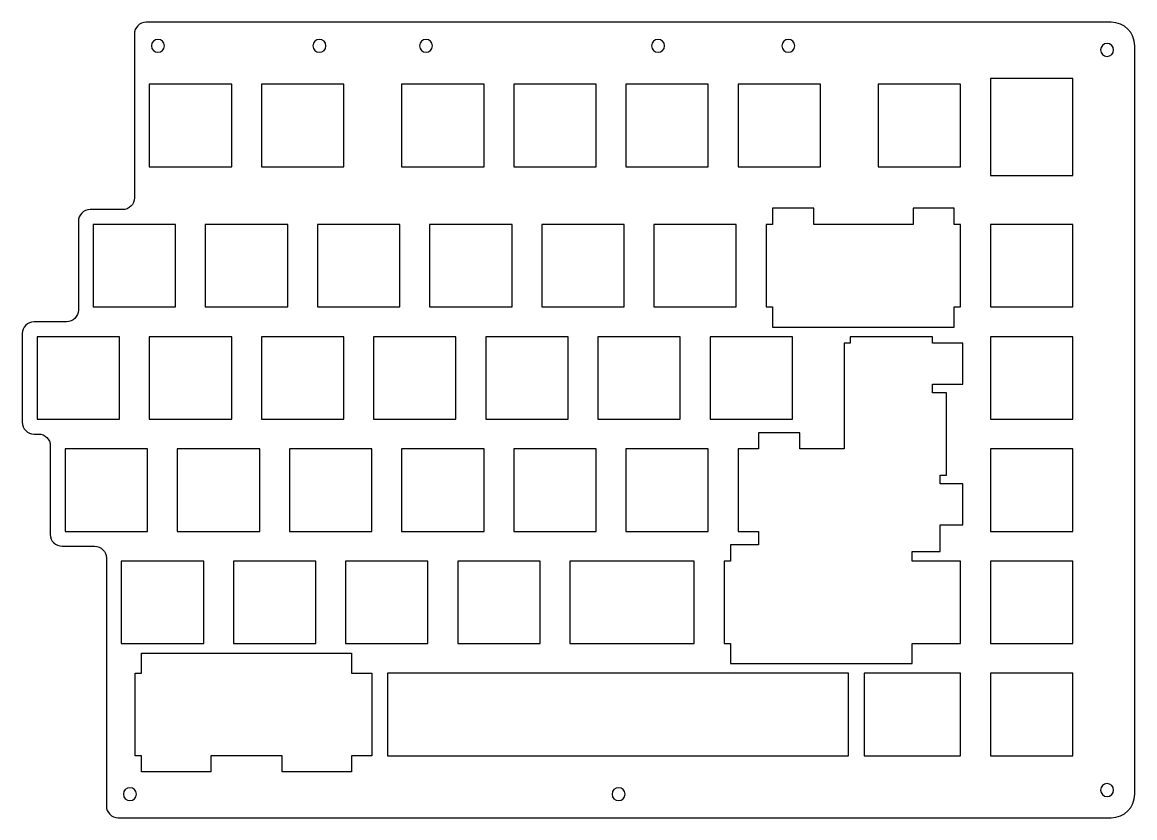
# Model space of a CAD drawing. Header units: inches. Extents: x 55 to 244, y 82 to 217.
import ezdxf

# ---------------------------------------------------------------- set-up
doc = ezdxf.new("R2010")
doc.units = ezdxf.units.IN
doc.header["$MEASUREMENT"] = 0
doc.layers.add('Layer 1', color=7, linetype='Continuous')

# ---------------------------------------------------------------- blocks, each defined once
blk = doc.blocks.new('block 2')
at = {"layer": 'Layer 1', "color": 195, "lineweight": 25, "true_color": 0x794d9e}
blk.add_open_spline([(69.73, 84.4), (69.73, 84.4), (69.73, 126.5), (69.73, 126.5), (69.73, 127.6), (68.84, 128.5), (67.73, 128.5), (67.73, 128.5), (62.21, 128.5), (62.21, 128.5), (61.1, 128.5), (60.21, 129.39), (60.21, 130.5), (60.21, 130.5), (60.21, 145.55), (60.21, 145.55), (60.21, 146.65), (59.31, 147.55), (58.21, 147.55), (58.21, 147.55), (57.44, 147.55), (57.44, 147.55), (56.34, 147.55), (55.44, 148.44), (55.44, 149.55), (55.44, 149.55), (55.44, 164.6), (55.44, 164.6), (55.44, 165.7), (56.34, 166.6), (57.44, 166.6), (57.44, 166.6), (62.97, 166.6), (62.97, 166.6), (64.07, 166.6), (64.97, 167.49), (64.97, 168.6), (64.97, 168.6), (64.97, 183.65), (64.97, 183.65), (64.97, 184.75), (65.86, 185.65), (66.97, 185.65), (66.97, 185.65), (72.49, 185.65), (72.49, 185.65), (73.6, 185.65), (74.49, 186.54), (74.49, 187.65), (74.49, 187.65), (74.49, 215.46), (74.49, 215.46), (74.49, 216.57), (75.39, 217.46), (76.49, 217.46), (76.49, 217.46), (240.42, 217.46), (240.42, 217.46), (242.63, 217.46), (244.42, 215.67), (244.42, 213.46), (244.42, 213.46), (244.42, 86.4), (244.42, 86.4), (244.42, 84.19), (242.63, 82.4), (240.42, 82.4), (240.42, 82.4), (71.73, 82.4), (71.73, 82.4), (70.63, 82.4), (69.73, 83.29), (69.73, 84.4)], degree=3, knots=[0, 0, 0, 0, 1, 1, 1, 2, 2, 2, 3, 3, 3, 4, 4, 4, 5, 5, 5, 6, 6, 6, 7, 7, 7, 8, 8, 8, 9, 9, 9, 10, 10, 10, 11, 11, 11, 12, 12, 12, 13, 13, 13, 14, 14, 14, 15, 15, 15, 16, 16, 16, 17, 17, 17, 18, 18, 18, 19, 19, 19, 20, 20, 20, 21, 21, 21, 22, 22, 22, 23, 23, 23, 24, 24, 24, 24], dxfattribs=at)
blk = doc.blocks.new('block 3')
at = {"layer": 'Layer 1', "color": 195, "lineweight": 25, "true_color": 0x794d9e}
blk.add_open_spline([(79.59, 213.46), (79.59, 212.85), (79.1, 212.36), (78.49, 212.36), (77.89, 212.36), (77.39, 212.85), (77.39, 213.46), (77.39, 214.07), (77.89, 214.56), (78.49, 214.56), (79.1, 214.56), (79.59, 214.07), (79.59, 213.46)], degree=3, knots=[0, 0, 0, 0, 1, 1, 1, 2, 2, 2, 3, 3, 3, 4, 4, 4, 4], dxfattribs=at)
blk = doc.blocks.new('block 4')
at = {"layer": 'Layer 1', "color": 195, "lineweight": 25, "true_color": 0x794d9e}
blk.add_open_spline([(107.03, 213.46), (107.03, 212.85), (106.53, 212.36), (105.93, 212.36), (105.32, 212.36), (104.83, 212.85), (104.83, 213.46), (104.83, 214.07), (105.32, 214.56), (105.93, 214.56), (106.53, 214.56), (107.03, 214.07), (107.03, 213.46)], degree=3, knots=[0, 0, 0, 0, 1, 1, 1, 2, 2, 2, 3, 3, 3, 4, 4, 4, 4], dxfattribs=at)
blk = doc.blocks.new('block 5')
at = {"layer": 'Layer 1', "color": 195, "lineweight": 25, "true_color": 0x794d9e}
blk.add_open_spline([(125.13, 213.46), (125.13, 212.85), (124.63, 212.36), (124.03, 212.36), (123.42, 212.36), (122.93, 212.85), (122.93, 213.46), (122.93, 214.07), (123.42, 214.56), (124.03, 214.56), (124.63, 214.56), (125.13, 214.07), (125.13, 213.46)], degree=3, knots=[0, 0, 0, 0, 1, 1, 1, 2, 2, 2, 3, 3, 3, 4, 4, 4, 4], dxfattribs=at)
blk = doc.blocks.new('block 6')
at = {"layer": 'Layer 1', "color": 195, "lineweight": 25, "true_color": 0x794d9e}
blk.add_open_spline([(164.55, 213.46), (164.55, 212.85), (164.05, 212.36), (163.45, 212.36), (162.84, 212.36), (162.35, 212.85), (162.35, 213.46), (162.35, 214.07), (162.84, 214.56), (163.45, 214.56), (164.05, 214.56), (164.55, 214.07), (164.55, 213.46)], degree=3, knots=[0, 0, 0, 0, 1, 1, 1, 2, 2, 2, 3, 3, 3, 4, 4, 4, 4], dxfattribs=at)
blk = doc.blocks.new('block 7')
at = {"layer": 'Layer 1', "color": 195, "lineweight": 25, "true_color": 0x794d9e}
blk.add_open_spline([(186.67, 213.46), (186.67, 212.85), (186.17, 212.36), (185.57, 212.36), (184.96, 212.36), (184.47, 212.85), (184.47, 213.46), (184.47, 214.07), (184.96, 214.56), (185.57, 214.56), (186.17, 214.56), (186.67, 214.07), (186.67, 213.46)], degree=3, knots=[0, 0, 0, 0, 1, 1, 1, 2, 2, 2, 3, 3, 3, 4, 4, 4, 4], dxfattribs=at)
blk = doc.blocks.new('block 8')
at = {"layer": 'Layer 1', "color": 195, "lineweight": 25, "true_color": 0x794d9e}
blk.add_open_spline([(74.83, 86.4), (74.83, 85.79), (74.34, 85.3), (73.73, 85.3), (73.12, 85.3), (72.63, 85.79), (72.63, 86.4), (72.63, 87.01), (73.12, 87.5), (73.73, 87.5), (74.34, 87.5), (74.83, 87.01), (74.83, 86.4)], degree=3, knots=[0, 0, 0, 0, 1, 1, 1, 2, 2, 2, 3, 3, 3, 4, 4, 4, 4], dxfattribs=at)
blk = doc.blocks.new('block 9')
at = {"layer": 'Layer 1', "color": 195, "lineweight": 25, "true_color": 0x794d9e}
blk.add_open_spline([(157.83, 86.4), (157.83, 85.79), (157.34, 85.3), (156.73, 85.3), (156.12, 85.3), (155.63, 85.79), (155.63, 86.4), (155.63, 87.01), (156.12, 87.5), (156.73, 87.5), (157.34, 87.5), (157.83, 87.01), (157.83, 86.4)], degree=3, knots=[0, 0, 0, 0, 1, 1, 1, 2, 2, 2, 3, 3, 3, 4, 4, 4, 4], dxfattribs=at)
blk = doc.blocks.new('block 10')
at = {"layer": 'Layer 1', "color": 195, "lineweight": 25, "true_color": 0x794d9e}
blk.add_open_spline([(240.82, 212.76), (240.82, 212.15), (240.33, 211.66), (239.72, 211.66), (239.11, 211.66), (238.62, 212.15), (238.62, 212.76), (238.62, 213.37), (239.11, 213.86), (239.72, 213.86), (240.33, 213.86), (240.82, 213.37), (240.82, 212.76)], degree=3, knots=[0, 0, 0, 0, 1, 1, 1, 2, 2, 2, 3, 3, 3, 4, 4, 4, 4], dxfattribs=at)
blk = doc.blocks.new('block 11')
at = {"layer": 'Layer 1', "color": 195, "lineweight": 25, "true_color": 0x794d9e}
blk.add_open_spline([(240.82, 87.1), (240.82, 86.49), (240.33, 86), (239.72, 86), (239.11, 86), (238.62, 86.49), (238.62, 87.1), (238.62, 87.71), (239.11, 88.2), (239.72, 88.2), (240.33, 88.2), (240.82, 87.71), (240.82, 87.1)], degree=3, knots=[0, 0, 0, 0, 1, 1, 1, 2, 2, 2, 3, 3, 3, 4, 4, 4, 4], dxfattribs=at)
blk = doc.blocks.new('block 12')
at = {"layer": 'Layer 1', "color": 178, "lineweight": 25, "true_color": 0x010101}
blk.add_lwpolyline([(210.08, 164.07), (196.08, 164.07), (196.08, 162.99), (195.06, 162.99), (195.06, 159.49), (195.06, 155.99), (195.06, 145.02), (191.03, 145.02), (188.94, 145.02), (187.5, 145.02), (187.5, 147.77), (180.5, 147.77), (180.5, 145.02), (177.03, 145.02), (177.03, 131.02), (180.5, 131.02), (180.5, 128.72), (175.74, 128.72), (175.74, 125.97), (174.65, 125.97), (174.65, 111.97), (175.74, 111.97), (175.74, 108.57), (179.24, 108.57), (182.74, 108.57), (199.61, 108.57), (203.11, 108.57), (206.61, 108.57), (206.61, 111.97), (214.84, 111.97), (214.84, 125.97), (206.61, 125.97), (206.61, 127.62), (207.87, 127.62), (211.37, 127.62), (211.37, 132.11), (215.21, 132.11), (215.21, 139.11), (211.37, 139.11), (211.37, 140.55), (212.46, 140.55), (212.46, 154.55), (210.08, 154.55), (210.08, 155.99), (215.21, 155.99), (215.21, 162.99), (210.08, 162.99), (210.08, 164.07)], dxfattribs=at)
blk = doc.blocks.new('block 13')
at = {"layer": 'Layer 1', "color": 178, "lineweight": 25, "true_color": 0x010101}
blk.add_lwpolyline([(117.5, 92.92), (124.64, 92.92), (127.02, 92.92), (129.41, 92.92), (131.5, 92.92), (138.64, 92.92), (141.02, 92.92), (141.31, 92.92), (143.41, 92.92), (143.69, 92.92), (150.84, 92.92), (155.31, 92.92), (157.69, 92.92), (157.98, 92.92), (162.74, 92.92), (164.84, 92.92), (171.98, 92.92), (174.65, 92.92), (176.74, 92.92), (181.79, 92.92), (188.65, 92.92), (195.79, 92.92), (195.79, 106.92), (188.65, 106.92), (181.79, 106.92), (176.74, 106.92), (174.65, 106.92), (171.98, 106.92), (164.84, 106.92), (162.74, 106.92), (157.98, 106.92), (157.69, 106.92), (155.31, 106.92), (150.84, 106.92), (143.69, 106.92), (143.41, 106.92), (141.31, 106.92), (141.02, 106.92), (138.64, 106.92), (131.5, 106.92), (129.41, 106.92), (127.02, 106.92), (124.64, 106.92), (117.5, 106.92), (117.5, 92.92)], dxfattribs=at)
blk = doc.blocks.new('block 14')
at = {"layer": 'Layer 1', "color": 178, "lineweight": 25, "true_color": 0x010101}
blk.add_lwpolyline([(98.16, 92.92), (88.92, 92.92), (88.64, 92.92), (87.49, 92.92), (87.49, 90.17), (82.72, 90.17), (80.49, 90.17), (75.72, 90.17), (75.72, 92.92), (74.64, 92.92), (74.64, 106.92), (75.72, 106.92), (75.72, 110.32), (79.22, 110.32), (80.49, 110.32), (82.72, 110.32), (83.99, 110.32), (87.49, 110.32), (99.6, 110.32), (103.1, 110.32), (104.36, 110.32), (106.6, 110.32), (107.86, 110.32), (111.36, 110.32), (111.36, 106.92), (114.83, 106.92), (114.83, 92.92), (111.36, 92.92), (111.36, 90.17), (106.6, 90.17), (104.36, 90.17), (99.6, 90.17), (99.6, 92.92), (98.16, 92.92)], dxfattribs=at)
blk = doc.blocks.new('block 15')
at = {"layer": 'Layer 1', "color": 178, "lineweight": 25, "true_color": 0x010101}
blk.add_lwpolyline([(181.79, 169.12), (182.88, 169.12), (182.88, 165.72), (186.38, 165.72), (189.88, 165.72), (206.76, 165.72), (210.26, 165.72), (213.76, 165.72), (213.76, 169.12), (214.84, 169.12), (214.84, 183.12), (213.76, 183.12), (213.76, 185.87), (206.76, 185.87), (206.76, 183.12), (205.32, 183.12), (200.84, 183.12), (195.79, 183.12), (191.32, 183.12), (189.88, 183.12), (189.88, 185.87), (182.88, 185.87), (182.88, 183.12), (181.79, 183.12), (181.79, 169.12)], dxfattribs=at)
blk = doc.blocks.new('block 16')
at = {"layer": 'Layer 1', "color": 178, "lineweight": 25, "true_color": 0x010101}
blk.add_lwpolyline([(148.46, 111.97), (155.6, 111.97), (162.46, 111.97), (169.6, 111.97), (169.6, 125.97), (162.46, 125.97), (155.6, 125.97), (148.46, 125.97), (148.46, 111.97)], dxfattribs=at)
blk = doc.blocks.new('block 17')
at = {"layer": 'Layer 1', "color": 178, "lineweight": 25, "true_color": 0x010101}
blk.add_lwpolyline([(219.89, 191.44), (233.89, 191.44), (233.89, 207.94), (219.89, 207.94), (219.89, 191.44)], dxfattribs=at)
blk = doc.blocks.new('block 18')
at = {"layer": 'Layer 1', "color": 178, "lineweight": 25, "true_color": 0x010101}
blk.add_lwpolyline([(198.46, 92.92), (200.84, 92.92), (212.46, 92.92), (214.84, 92.92), (214.84, 106.92), (212.46, 106.92), (200.84, 106.92), (198.46, 106.92), (198.46, 92.92)], dxfattribs=at)
blk = doc.blocks.new('block 19')
at = {"layer": 'Layer 1', "color": 178, "lineweight": 25, "true_color": 0x010101}
blk.add_lwpolyline([(77.02, 192.94), (91.02, 192.94), (91.02, 206.94), (77.02, 206.94), (77.02, 192.94)], dxfattribs=at)
blk = doc.blocks.new('block 20')
at = {"layer": 'Layer 1', "color": 178, "lineweight": 25, "true_color": 0x010101}
blk.add_lwpolyline([(96.07, 192.94), (110.07, 192.94), (110.07, 206.94), (96.07, 206.94), (96.07, 192.94)], dxfattribs=at)
blk = doc.blocks.new('block 21')
at = {"layer": 'Layer 1', "color": 178, "lineweight": 25, "true_color": 0x010101}
blk.add_lwpolyline([(119.88, 192.94), (133.88, 192.94), (133.88, 206.94), (119.88, 206.94), (119.88, 192.94)], dxfattribs=at)
blk = doc.blocks.new('block 22')
at = {"layer": 'Layer 1', "color": 178, "lineweight": 25, "true_color": 0x010101}
blk.add_lwpolyline([(138.93, 192.94), (152.93, 192.94), (152.93, 206.94), (138.93, 206.94), (138.93, 192.94)], dxfattribs=at)
blk = doc.blocks.new('block 23')
at = {"layer": 'Layer 1', "color": 178, "lineweight": 25, "true_color": 0x010101}
blk.add_lwpolyline([(157.98, 192.94), (171.98, 192.94), (171.98, 206.94), (157.98, 206.94), (157.98, 192.94)], dxfattribs=at)
blk = doc.blocks.new('block 24')
at = {"layer": 'Layer 1', "color": 178, "lineweight": 25, "true_color": 0x010101}
blk.add_lwpolyline([(177.03, 192.94), (191.03, 192.94), (191.03, 206.94), (177.03, 206.94), (177.03, 192.94)], dxfattribs=at)
blk = doc.blocks.new('block 25')
at = {"layer": 'Layer 1', "color": 178, "lineweight": 25, "true_color": 0x010101}
blk.add_lwpolyline([(200.84, 192.94), (214.84, 192.94), (214.84, 206.94), (200.84, 206.94), (200.84, 192.94)], dxfattribs=at)
blk = doc.blocks.new('block 26')
at = {"layer": 'Layer 1', "color": 178, "lineweight": 25, "true_color": 0x010101}
blk.add_lwpolyline([(67.49, 169.12), (81.49, 169.12), (81.49, 183.12), (67.49, 183.12), (67.49, 169.12)], dxfattribs=at)
blk = doc.blocks.new('block 27')
at = {"layer": 'Layer 1', "color": 178, "lineweight": 25, "true_color": 0x010101}
blk.add_lwpolyline([(86.54, 169.12), (100.54, 169.12), (100.54, 183.12), (86.54, 183.12), (86.54, 169.12)], dxfattribs=at)
blk = doc.blocks.new('block 28')
at = {"layer": 'Layer 1', "color": 178, "lineweight": 25, "true_color": 0x010101}
blk.add_lwpolyline([(105.59, 169.12), (119.59, 169.12), (119.59, 183.12), (105.59, 183.12), (105.59, 169.12)], dxfattribs=at)
blk = doc.blocks.new('block 29')
at = {"layer": 'Layer 1', "color": 178, "lineweight": 25, "true_color": 0x010101}
blk.add_lwpolyline([(124.64, 169.12), (138.64, 169.12), (138.64, 183.12), (124.64, 183.12), (124.64, 169.12)], dxfattribs=at)
blk = doc.blocks.new('block 30')
at = {"layer": 'Layer 1', "color": 178, "lineweight": 25, "true_color": 0x010101}
blk.add_lwpolyline([(143.69, 169.12), (157.69, 169.12), (157.69, 183.12), (143.69, 183.12), (143.69, 169.12)], dxfattribs=at)
blk = doc.blocks.new('block 31')
at = {"layer": 'Layer 1', "color": 178, "lineweight": 25, "true_color": 0x010101}
blk.add_lwpolyline([(162.74, 169.12), (176.74, 169.12), (176.74, 183.12), (162.74, 183.12), (162.74, 169.12)], dxfattribs=at)
blk = doc.blocks.new('block 32')
at = {"layer": 'Layer 1', "color": 178, "lineweight": 25, "true_color": 0x010101}
blk.add_lwpolyline([(219.89, 169.12), (233.89, 169.12), (233.89, 183.12), (219.89, 183.12), (219.89, 169.12)], dxfattribs=at)
blk = doc.blocks.new('block 33')
at = {"layer": 'Layer 1', "color": 178, "lineweight": 25, "true_color": 0x010101}
blk.add_lwpolyline([(57.97, 150.07), (71.97, 150.07), (71.97, 164.07), (57.97, 164.07), (57.97, 150.07)], dxfattribs=at)
blk = doc.blocks.new('block 34')
at = {"layer": 'Layer 1', "color": 178, "lineweight": 25, "true_color": 0x010101}
blk.add_lwpolyline([(77.02, 150.07), (91.02, 150.07), (91.02, 164.07), (77.02, 164.07), (77.02, 150.07)], dxfattribs=at)
blk = doc.blocks.new('block 35')
at = {"layer": 'Layer 1', "color": 178, "lineweight": 25, "true_color": 0x010101}
blk.add_lwpolyline([(96.07, 150.07), (110.07, 150.07), (110.07, 164.07), (96.07, 164.07), (96.07, 150.07)], dxfattribs=at)
blk = doc.blocks.new('block 36')
at = {"layer": 'Layer 1', "color": 178, "lineweight": 25, "true_color": 0x010101}
blk.add_lwpolyline([(115.12, 150.07), (129.12, 150.07), (129.12, 164.07), (115.12, 164.07), (115.12, 150.07)], dxfattribs=at)
blk = doc.blocks.new('block 37')
at = {"layer": 'Layer 1', "color": 178, "lineweight": 25, "true_color": 0x010101}
blk.add_lwpolyline([(134.17, 150.07), (148.17, 150.07), (148.17, 164.07), (134.17, 164.07), (134.17, 150.07)], dxfattribs=at)
blk = doc.blocks.new('block 38')
at = {"layer": 'Layer 1', "color": 178, "lineweight": 25, "true_color": 0x010101}
blk.add_lwpolyline([(153.22, 150.07), (167.22, 150.07), (167.22, 164.07), (153.22, 164.07), (153.22, 150.07)], dxfattribs=at)
blk = doc.blocks.new('block 39')
at = {"layer": 'Layer 1', "color": 178, "lineweight": 25, "true_color": 0x010101}
blk.add_lwpolyline([(172.27, 150.07), (186.27, 150.07), (186.27, 164.07), (172.27, 164.07), (172.27, 150.07)], dxfattribs=at)
blk = doc.blocks.new('block 40')
at = {"layer": 'Layer 1', "color": 178, "lineweight": 25, "true_color": 0x010101}
blk.add_lwpolyline([(219.89, 150.07), (233.89, 150.07), (233.89, 164.07), (219.89, 164.07), (219.89, 150.07)], dxfattribs=at)
blk = doc.blocks.new('block 41')
at = {"layer": 'Layer 1', "color": 178, "lineweight": 25, "true_color": 0x010101}
blk.add_lwpolyline([(62.73, 131.02), (76.73, 131.02), (76.73, 145.02), (62.73, 145.02), (62.73, 131.02)], dxfattribs=at)
blk = doc.blocks.new('block 42')
at = {"layer": 'Layer 1', "color": 178, "lineweight": 25, "true_color": 0x010101}
blk.add_lwpolyline([(81.78, 131.02), (95.78, 131.02), (95.78, 145.02), (81.78, 145.02), (81.78, 131.02)], dxfattribs=at)
blk = doc.blocks.new('block 43')
at = {"layer": 'Layer 1', "color": 178, "lineweight": 25, "true_color": 0x010101}
blk.add_lwpolyline([(100.83, 131.02), (114.83, 131.02), (114.83, 145.02), (100.83, 145.02), (100.83, 131.02)], dxfattribs=at)
blk = doc.blocks.new('block 44')
at = {"layer": 'Layer 1', "color": 178, "lineweight": 25, "true_color": 0x010101}
blk.add_lwpolyline([(119.88, 131.02), (133.88, 131.02), (133.88, 145.02), (119.88, 145.02), (119.88, 131.02)], dxfattribs=at)
blk = doc.blocks.new('block 45')
at = {"layer": 'Layer 1', "color": 178, "lineweight": 25, "true_color": 0x010101}
blk.add_lwpolyline([(138.93, 131.02), (152.93, 131.02), (152.93, 145.02), (138.93, 145.02), (138.93, 131.02)], dxfattribs=at)
blk = doc.blocks.new('block 46')
at = {"layer": 'Layer 1', "color": 178, "lineweight": 25, "true_color": 0x010101}
blk.add_lwpolyline([(157.98, 131.02), (171.98, 131.02), (171.98, 145.02), (157.98, 145.02), (157.98, 131.02)], dxfattribs=at)
blk = doc.blocks.new('block 47')
at = {"layer": 'Layer 1', "color": 178, "lineweight": 25, "true_color": 0x010101}
blk.add_lwpolyline([(219.89, 131.02), (233.89, 131.02), (233.89, 145.02), (219.89, 145.02), (219.89, 131.02)], dxfattribs=at)
blk = doc.blocks.new('block 48')
at = {"layer": 'Layer 1', "color": 178, "lineweight": 25, "true_color": 0x010101}
blk.add_lwpolyline([(72.26, 111.97), (86.26, 111.97), (86.26, 125.97), (72.26, 125.97), (72.26, 111.97)], dxfattribs=at)
blk = doc.blocks.new('block 49')
at = {"layer": 'Layer 1', "color": 178, "lineweight": 25, "true_color": 0x010101}
blk.add_lwpolyline([(91.31, 111.97), (105.31, 111.97), (105.31, 125.97), (91.31, 125.97), (91.31, 111.97)], dxfattribs=at)
blk = doc.blocks.new('block 50')
at = {"layer": 'Layer 1', "color": 178, "lineweight": 25, "true_color": 0x010101}
blk.add_lwpolyline([(110.36, 111.97), (124.36, 111.97), (124.36, 125.97), (110.36, 125.97), (110.36, 111.97)], dxfattribs=at)
blk = doc.blocks.new('block 51')
at = {"layer": 'Layer 1', "color": 178, "lineweight": 25, "true_color": 0x010101}
blk.add_lwpolyline([(129.41, 111.97), (143.41, 111.97), (143.41, 125.97), (129.41, 125.97), (129.41, 111.97)], dxfattribs=at)
blk = doc.blocks.new('block 52')
at = {"layer": 'Layer 1', "color": 178, "lineweight": 25, "true_color": 0x010101}
blk.add_lwpolyline([(219.89, 111.97), (233.89, 111.97), (233.89, 125.97), (219.89, 125.97), (219.89, 111.97)], dxfattribs=at)
blk = doc.blocks.new('block 53')
at = {"layer": 'Layer 1', "color": 178, "lineweight": 25, "true_color": 0x010101}
blk.add_lwpolyline([(219.89, 92.92), (233.89, 92.92), (233.89, 106.92), (219.89, 106.92), (219.89, 92.92)], dxfattribs=at)

msp = doc.modelspace()

# ---------------------------------------------------------------- block references
at = {"layer": 'Layer 1'}
for name in ['block 2', 'block 3', 'block 4', 'block 5', 'block 6', 'block 7', 'block 10', 'block 17', 'block 19', 'block 20', 'block 21', 'block 22', 'block 23', 'block 24', 'block 25', 'block 15', 'block 26', 'block 27', 'block 28', 'block 29', 'block 30', 'block 31', 'block 32', 'block 33', 'block 34', 'block 35', 'block 36', 'block 37', 'block 38', 'block 39', 'block 12', 'block 40', 'block 41', 'block 42', 'block 43', 'block 44', 'block 45', 'block 46', 'block 47', 'block 48', 'block 49', 'block 50', 'block 51', 'block 16', 'block 52', 'block 14', 'block 13', 'block 18', 'block 53', 'block 8', 'block 9', 'block 11']:
    msp.add_blockref(name, (0, 0), dxfattribs=at)

doc.saveas('drawing.dxf')
